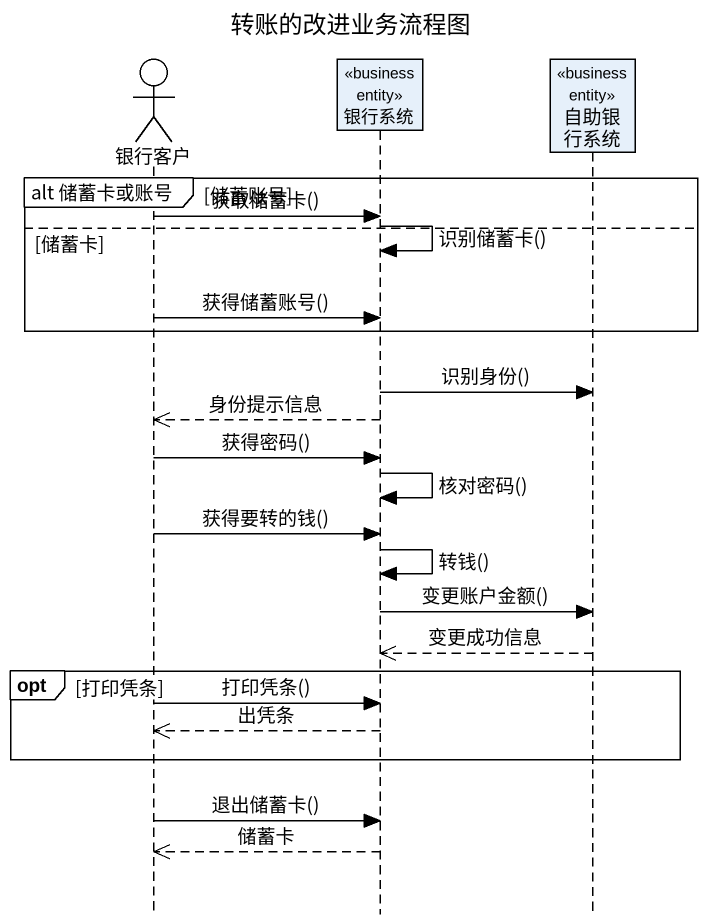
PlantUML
@startuml
title 转账的改进业务流程图
hide footbox
actor 银行客户
participant 银行系统 <<business entity>>
participant 自助银行系统 <<business entity>>

group alt 储蓄卡或账号 [储蓄账号]
  银行客户 -> 银行系统 : 获取储蓄卡()
  银行系统 -> 银行系统 : 识别储蓄卡()
else 储蓄卡
  银行客户 -> 银行系统 : 获得储蓄账号()
end
银行系统 -> 自助银行系统 : 识别身份()
银行系统 -->> 银行客户 : 身份提示信息
银行客户 -> 银行系统 : 获得密码()
银行系统 -> 银行系统 : 核对密码()
银行客户 -> 银行系统 : 获得要转的钱()
银行系统 -> 银行系统 : 转钱()
银行系统 -> 自助银行系统 : 变更账户金额()
自助银行系统 -->> 银行系统 : 变更成功信息
opt 打印凭条
  银行客户 -> 银行系统 : 打印凭条()
  银行系统 -->> 银行客户 : 出凭条
end
银行客户 -> 银行系统 : 退出储蓄卡()
银行系统 -->> 银行客户 : 储蓄卡
@enduml
